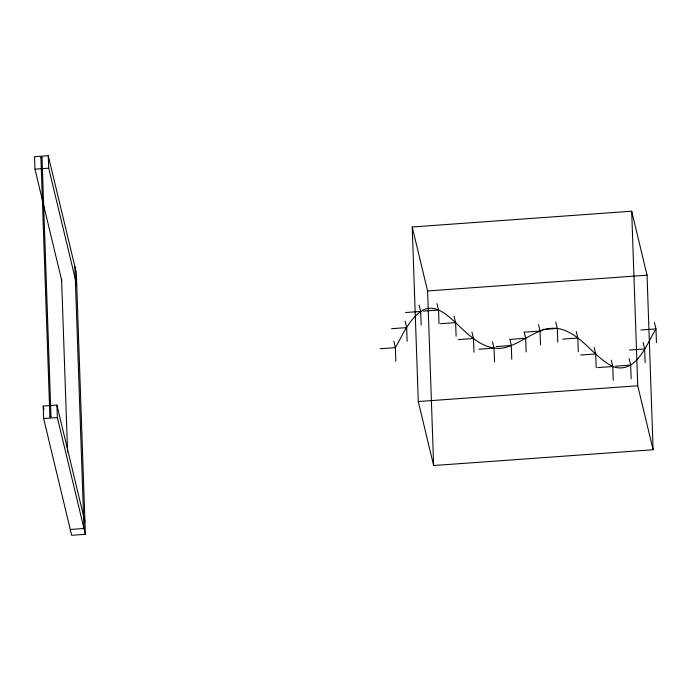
<?xml version="1.0" encoding="UTF-8"?>
<svg xmlns="http://www.w3.org/2000/svg" width="691" height="691" viewBox="0 0 691 691"><rect width="100%" height="100%" fill="white"/><g stroke="black" fill="none" stroke-linecap="round" stroke-linejoin="round"><path stroke-width="1.04" d="M40.907 157.496L42.004 157.418L50.996 416.777L50.503 417.044L49.899 416.854L40.907 157.496L42.004 157.418M49.899 416.854L50.996 416.777M84.941 521.826L56.921 405.099L43.205 406.083L43.637 418.556L71.657 535.283L85.373 534.298L76.295 272.444L48.266 155.717L34.55 156.702L34.982 169.174L42.488 200.442M34.982 169.174L48.698 168.189L76.727 284.917M412.216 226.976L631.686 211.204L647.052 275.191L653.107 449.755L433.637 465.527L418.28 401.54L412.216 226.976L427.582 290.954L433.637 465.527M427.582 290.954L647.052 275.191M423.453 311.123L438.543 310.034L439.018 323.751M405.582 312.531L420.664 311.442L421.147 325.159M440.538 323.682L455.619 322.602C469.595 336.111 487.993 354.794 509.371 346.2C526.542 340.188 542.28 323.811 561.835 329.365C582.988 335.938 594.139 357.748 613.72 366.912C636.627 373.848 646.621 344.023 655.975 328.916L654.437 322.516M391.572 328.691L406.662 327.612L407.137 341.328M542.219 329.521L557.3 328.441L557.784 342.157M524.961 332.146L540.042 331.067L540.526 344.783M458.418 339.592L473.508 338.512L473.983 352.229M380.266 348.722L395.356 347.642C403.259 334.168 409.478 317.739 423.738 309.706C435.961 304.316 447.224 315.044 455.619 322.602L456.103 336.31M510.58 339.359L525.661 338.279L526.145 351.995M640.885 329.996L655.975 328.916L656.45 342.632M562.733 339.126L577.823 338.037L578.298 351.754M496.198 346.571L511.288 345.491L511.763 359.208M478.941 349.197L494.03 348.117L494.506 361.834M629.579 350.026L644.668 348.946L645.144 362.654M580.621 355.036L595.711 353.956L596.186 367.672M615.577 366.187L630.658 365.107L631.142 378.823M597.698 367.603L612.787 366.515L613.263 380.231M43.637 418.556L57.353 417.571L85.373 534.298M418.28 401.54L637.741 385.768L653.107 449.755M70.266 529.47L83.982 528.477L74.896 266.631M643.131 342.546L644.668 348.946M629.13 358.707L630.658 365.107M611.25 360.115L612.787 366.515M594.174 347.556L595.711 353.956M576.285 331.645L577.823 338.037M555.771 322.041L557.3 328.441M538.514 324.666L540.042 331.067M524.132 331.879L525.661 338.279M509.751 339.091L511.288 345.491M492.493 341.717L494.03 348.117M471.97 332.112L473.508 338.512M454.091 316.202L455.619 322.602M437.006 303.634L438.543 310.034M419.135 305.051L420.664 311.442M405.125 321.211L406.662 327.612M393.818 341.242L395.356 347.642L395.831 361.35M42.989 202.523L61.758 280.693M43.205 406.083L43.956 409.21M631.686 211.204L637.741 385.768M61.551 278.387L67.571 451.879M48.266 155.717L48.698 168.189M56.921 405.099L57.353 417.571"/></g></svg>
